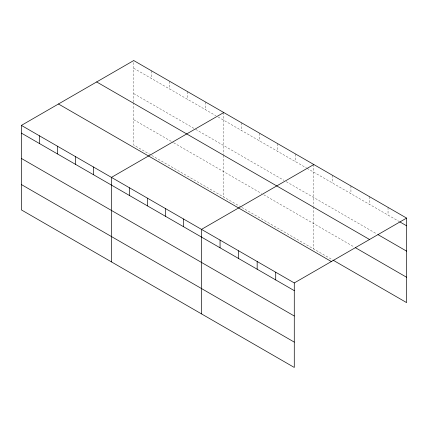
<?xml version="1.0" encoding="UTF-8"?>
<svg xmlns="http://www.w3.org/2000/svg" width="428" height="428" viewBox="0 0 428 428"><rect width="100%" height="100%" fill="white"/><g stroke="black" fill="none" stroke-linecap="round" stroke-linejoin="round"><path stroke-width="0.32" stroke-dasharray="2.14 1.6" d="M133.723 102.089L133.723 60.546M133.723 68.255L215.894 115.699M218.146 116.999L306.507 168.011M307.069 168.338L399.292 221.581M133.723 93.604L195.066 129.021M195.633 129.347L283.994 180.359M286.246 181.659L376.8 233.939M133.723 119.717L173.121 142.46M173.682 142.786L261.481 193.477M263.734 194.777L354.309 247.068M150.608 154.808L133.723 145.06L133.723 102.741M151.731 155.46L240.654 206.799M241.783 207.446L332.379 259.753M388.046 207.377L388.046 215.086M369.487 196.666L369.487 204.375M350.933 185.95L350.933 193.665M332.379 175.239L332.379 182.949M313.82 164.523L313.82 206.066M313.82 206.719L313.82 249.043M295.812 154.128L295.812 161.838M277.804 143.728L277.804 151.442M259.791 133.333L259.791 141.042M241.783 122.932L241.783 130.647M223.774 112.537L223.774 154.733M223.774 155.385L223.774 197.051M205.761 102.137L205.761 109.846M187.753 91.742L187.753 99.451M169.739 81.341L169.739 89.051M151.731 70.946L151.731 78.656"/><path stroke-width="0.64" d="M21.4 125.393L294.277 282.94L294.277 367.454L21.4 209.907L21.4 125.393L133.723 60.546L406.6 218.093L406.6 302.607L332.941 260.08M223.774 112.537L111.451 177.385L111.451 261.899M313.82 164.523L201.497 229.376L201.497 313.89M294.277 282.94L406.6 218.093M399.854 221.907L406.6 225.802M377.924 234.592L406.6 251.145M96.658 81.946L369.535 239.493M355.433 247.716L406.6 277.258M58.465 103.993L331.342 261.54M21.4 133.108L294.277 290.649M21.4 158.451L294.277 315.998M21.4 184.564L294.277 342.111M275.723 272.224L275.723 279.939M257.164 261.513L257.164 269.223M238.61 250.803L238.61 258.512M220.056 240.087L220.056 247.796M183.489 218.976L183.489 226.685M165.481 208.58L165.481 216.29M147.467 198.18L147.467 205.889M129.459 187.78L129.459 195.494M93.438 166.984L93.438 174.699M75.43 156.589L75.43 164.299M57.422 146.189L57.422 153.903M39.408 135.794L39.408 143.503"/></g></svg>
